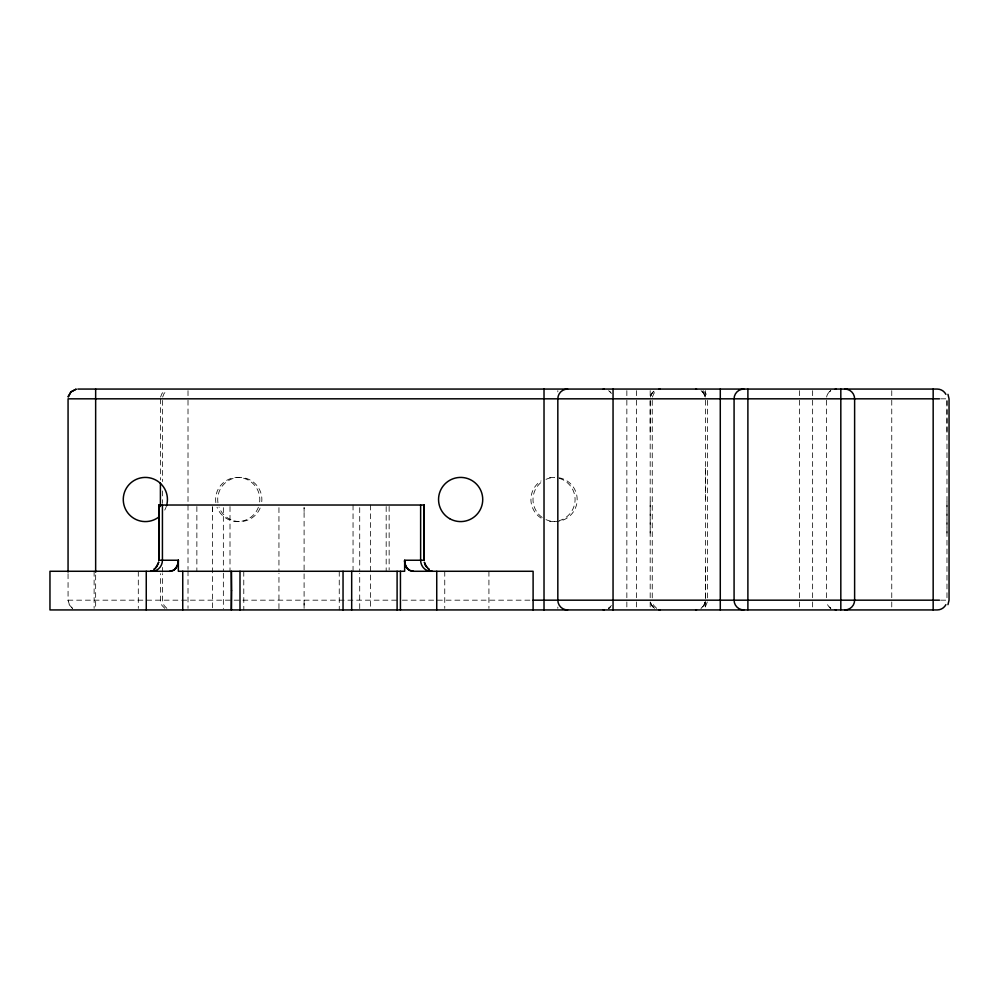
<?xml version="1.0" encoding="UTF-8"?>
<svg xmlns="http://www.w3.org/2000/svg" width="999" height="999" viewBox="0 0 999 999"><rect width="100%" height="100%" fill="white"/><g stroke="black" fill="none" stroke-linecap="round" stroke-linejoin="round"><path stroke-width="0.75" stroke-dasharray="5 3.75" d="M212.55 511.575L212.55 507.642M223.351 507.642L223.351 570.591M278.946 608.628L278.958 573.214M304.096 603.384L304.096 608.628L304.096 573.214M304.096 511.575L304.096 507.642L304.096 570.591M359.715 608.628L359.715 573.214M389.135 506.406L389.135 569.905M557.829 391.92L557.829 390.659M626.848 400.224L626.848 598.776M650.187 533.054L650.187 499.5M650.187 432.38L650.187 400.349M705.406 598.651L705.406 566.62M705.406 499.5L705.406 465.946M799.4 400.224L799.4 598.776M946.977 533.054L946.977 499.5M946.977 432.38L946.977 400.349M162.65 397.053L164.073 393.481L166.895 390.659M650.349 397.053L651.773 393.481L654.607 390.659A9.765 9.765 0 0 0 650.349 397.053L651.773 393.481L654.607 390.659M652.422 397.053L653.846 393.481L656.68 390.659M705.019 602.859L705.244 601.947A9.765 9.765 0 0 1 700.986 608.341L703.808 605.519L705.306 601.947L703.808 605.519L701.073 608.341M707.317 601.947L705.881 605.519L703.059 608.341M160.564 397.053L162 393.481L164.823 390.659M704.72 603.771L705.244 601.947M611.45 605.519L608.628 608.341A9.765 9.765 0 0 0 610.864 606.331L608.628 608.341M608.716 608.341L610.264 607.08L609.44 607.754M940.721 398.826L946.752 398.826M396.628 600.174L68.069 600.174L68.057 573.638M402.372 600.174L530.519 600.174M940.721 600.174L946.752 600.174M703.059 390.659L705.881 393.481L707.317 397.053M701.073 390.659L703.808 393.481L705.306 397.053A9.765 9.765 0 0 0 700.986 390.659L703.808 393.481L705.306 397.053L705.019 396.141M608.628 390.659L610.864 392.669A9.765 9.765 0 0 0 608.628 390.659L611.45 393.481M656.68 608.341L653.846 605.519L652.422 601.947M654.607 608.341L651.773 605.519L650.349 601.947A9.765 9.765 0 0 0 654.607 608.341L651.773 605.519L650.349 601.947M166.895 608.341L164.073 605.519L162.525 601.048L162.475 573.638M164.823 608.341L162 605.519L160.564 601.947L160.402 573.638M704.72 395.229L705.244 397.053M946.977 400.224L946.977 598.776M891.757 390.659L891.757 397.053M891.757 400.224L891.757 598.776M891.757 601.947L891.757 608.341M826.435 400.224L826.435 598.776M812.637 390.659L812.637 397.053M812.637 400.224L812.637 598.776M812.637 601.947L812.637 608.341M799.4 390.659L799.4 397.053M799.4 601.947L799.4 608.341M707.479 400.387L707.479 598.613M705.406 390.659L705.406 397.053M705.406 400.224L705.406 598.776M705.406 601.947L705.406 608.341M652.26 400.387L652.26 600.174M650.187 390.659L650.187 397.053M650.187 400.224L650.187 598.776M650.187 601.947L650.187 608.341M636.375 390.659L636.375 397.053M636.375 400.224L636.375 598.776M636.375 601.947L636.375 608.341M626.848 390.659L626.848 397.053M626.848 601.947L626.848 608.341M557.829 607.08L557.829 608.341M488.923 571.278L488.923 608.391M444.755 571.278L444.755 608.391M386.176 506.568L386.176 571.278M370.504 505.019L370.504 608.391M359.715 507.642L359.715 570.591M353.047 505.019L353.047 571.278M339.248 571.278L339.26 609.939M278.946 507.642L278.946 570.591M243.768 571.278L243.806 609.939M230.007 506.568L230.007 571.278M223.351 573.214L223.351 608.628M212.55 506.543L212.55 608.628M196.865 506.568L196.865 571.278M188.012 390.659L188.012 397.053M188.012 400.224L188.012 569.418M188.012 570.816L188.012 608.341M162.475 400.387L162.475 481.555M162.475 490.921L162.475 503.396M162.475 567.395L162.475 572.077M160.402 398.826L160.402 479.995M138.299 571.278L138.299 608.391M95.654 574.999L95.654 608.341M94.118 571.278L94.118 608.391M558.916 477.747A22.09 22.09 0 0 1 576.186 506.006A22.09 22.09 0 0 1 545.991 519.63M542.182 517.432A22.09 22.09 0 0 1 542.182 481.568M545.991 479.37A22.09 22.09 0 0 1 554.52 477.422A22.09 22.09 0 0 0 546.778 478.309M217.944 502.797A22.09 22.09 0 0 1 239.236 477.422A22.09 22.09 0 0 1 261.763 501.698M260.14 508.079A22.09 22.09 0 0 1 219.031 507.055M166.046 507.217A22.09 22.09 0 0 1 164.735 510.089M830.856 608.341A9.765 9.765 0 0 1 826.598 601.947M826.598 397.053A9.765 9.765 0 0 1 830.856 390.659M215.846 502.647A22.09 22.09 0 0 1 237.712 477.41A22.09 22.09 0 0 1 259.578 502.647M258.404 507.217A22.09 22.09 0 0 1 217.02 507.217M559.228 478.309A22.09 22.09 0 0 1 559.228 520.691M554.582 521.528A22.09 22.09 0 0 1 546.778 520.691M541.058 518.081A22.09 22.09 0 0 1 541.058 480.919M830.768 390.659L829.22 391.92L830.768 390.659M72.465 608.341L69.143 604.657L68.057 600.174L69.643 605.519L72.465 608.341M830.044 607.754L829.22 607.08L830.768 608.341L830.044 607.754"/><path stroke-width="1.5" d="M146.254 609.939L146.254 571.278M424.175 560.239L404.657 560.239L404.657 571.278L178.359 571.278L178.359 560.239L158.878 560.239L158.853 505.019L424.2 505.019L424.2 560.239L424.175 532.629M158.841 560.239L158.878 505.019M613.049 609.939L613.049 389.111M747.889 609.777L747.889 389.223M840.821 609.777L840.821 389.061M178.359 560.239L177.385 565.634L174.201 569.867A10.552 8.966 60.7 0 1 173.489 570.317A10.427 8.854 56.7 0 1 172.74 570.691A10.34 8.754 53.2 0 1 171.978 570.966A10.315 8.691 50.6 0 1 171.179 571.166A10.352 8.679 48.6 0 1 170.392 571.266L49.962 571.278L49.962 609.939L937.212 609.939A9.765 9.765 0 0 0 945.891 604.657M158.666 562.25L157.043 566.283L153.883 569.48L154.77 568.818M158.704 562.25L155.644 568.044M947.964 604.657L949.05 600.174L949.05 398.826L947.964 394.343M77.822 389.061L937.212 389.061A9.765 9.765 0 0 1 945.891 394.343M939.51 398.826L68.069 398.826L68.057 572.077M404.682 561.138L404.657 560.239A10.752 7.068 90 0 0 404.67 561.138L404.757 562.025A10.802 7.368 -89.6 0 0 404.845 562.961A10.927 7.617 -89.1 0 0 405.032 563.873L406.968 568.044A10.977 9.178 -71.3 0 0 407.492 568.781A10.852 9.166 -66.5 0 0 408.129 569.368A10.677 9.066 -61 0 0 408.816 569.88A10.527 8.954 -57.3 0 0 409.54 570.304L413.449 571.278L533.104 571.278L533.104 609.939M533.129 600.174L939.51 600.174M428.271 568.818L429.208 569.48M429.17 569.48L425.424 565.309M406.968 568.044L409.54 570.317A10.415 8.829 -53.5 0 0 410.302 570.666A10.327 8.704 -50.4 0 0 411.064 570.916A10.302 8.654 -48.8 0 0 411.863 571.116A10.352 8.654 -47.3 0 0 412.649 571.228A10.427 8.666 -46.2 0 0 413.449 571.253M426.673 567.195L424.338 562.25L425.437 565.309M405.07 563.848L404.757 562.025M933.166 389.061L933.166 609.939M720.279 389.061L720.279 609.939M544.018 389.061L544.018 609.939M436.738 571.278L436.738 609.939M424.175 505.019L424.2 560.239M420.629 505.019L420.629 560.239A11.039 10.327 90 0 0 430.956 571.278M400.437 571.278L400.437 609.939M397.103 571.278L397.103 609.939M351.685 571.278L351.685 609.939M343.044 571.278L343.044 609.939M239.997 571.278L239.997 609.939M182.742 571.278L182.742 609.939M162.425 505.019L162.425 560.239A11.039 10.327 -90 0 1 152.098 571.278M160.402 483.116L160.402 506.518M95.654 389.061L95.654 572.215M567.594 389.061A9.765 9.765 0 0 0 557.829 398.826L557.829 600.174A9.765 9.765 0 0 0 567.594 609.939M159.128 516.77A22.09 22.09 0 0 1 124.6 507.055A22.09 22.09 0 0 1 144.805 477.422A22.09 22.09 0 0 1 166.458 506.006M844.854 389.061A9.765 9.765 0 0 1 854.62 398.826L854.62 600.174A9.765 9.765 0 0 1 844.854 609.939M743.843 609.939A9.765 9.765 0 0 1 734.078 600.174L734.078 398.826A9.765 9.765 0 0 1 743.843 389.061M604.158 609.889A9.765 9.765 0 0 1 603.284 609.939M603.284 389.061A9.765 9.765 0 0 1 604.158 389.111M404.645 562.05A10.764 7.28 -89.8 0 1 404.57 561.151M405.244 564.81A11.026 7.98 -87.9 0 1 404.982 563.886M405.207 564.835A11.101 8.354 -85.9 0 0 405.532 565.721A11.139 8.641 -83.7 0 0 405.944 566.558M405.919 566.583A11.139 8.941 -79.9 0 0 406.368 567.382A11.076 9.091 -76 0 0 406.905 568.106M169.58 571.278A10.477 8.754 47.3 0 0 170.379 571.241L174.201 569.867A10.689 9.041 65.3 0 0 174.862 569.318A10.852 9.091 70.2 0 0 175.462 568.693A10.989 9.053 74.7 0 0 176.011 567.994M178.334 560.239A10.714 7.03 -90 0 1 178.309 561.126A10.752 7.118 90 0 1 178.234 562.012A10.814 7.243 89.8 0 1 178.072 562.924A10.914 7.48 89.5 0 1 177.872 563.811A11.001 7.755 88.8 0 1 177.585 564.697A11.101 8.129 87.3 0 1 177.31 565.584A11.139 8.417 85.7 0 1 176.898 566.396A11.139 8.729 82.6 0 1 176.498 567.22A11.089 8.929 79.3 0 1 175.999 567.981M151.536 571.241A11.039 10.577 -90 0 1 150.587 571.278A11.039 10.577 90 0 0 154.483 570.504M432.455 571.278A11.039 10.577 90 0 1 431.506 571.241M696.515 609.889A9.765 9.765 0 0 1 695.641 609.939M659.939 609.939A9.765 9.765 0 0 1 659.065 609.889M695.641 389.061A9.765 9.765 0 0 1 696.515 389.111M659.065 389.111A9.765 9.765 0 0 1 659.939 389.061M836.2 609.939A9.765 9.765 0 0 1 835.326 609.889M835.326 389.111A9.765 9.765 0 0 1 836.2 389.061M231.556 590.609L231.368 609.939L231.368 571.278L231.556 590.609M68.431 396.141L68.219 397.053L70.917 391.92L76.036 389.223L70.917 391.92L68.431 396.141M449.6 518.631A22.09 22.09 0 0 0 482.729 499.5A22.09 22.09 0 0 0 449.6 480.369A22.09 22.09 0 0 0 449.6 518.631"/></g></svg>
